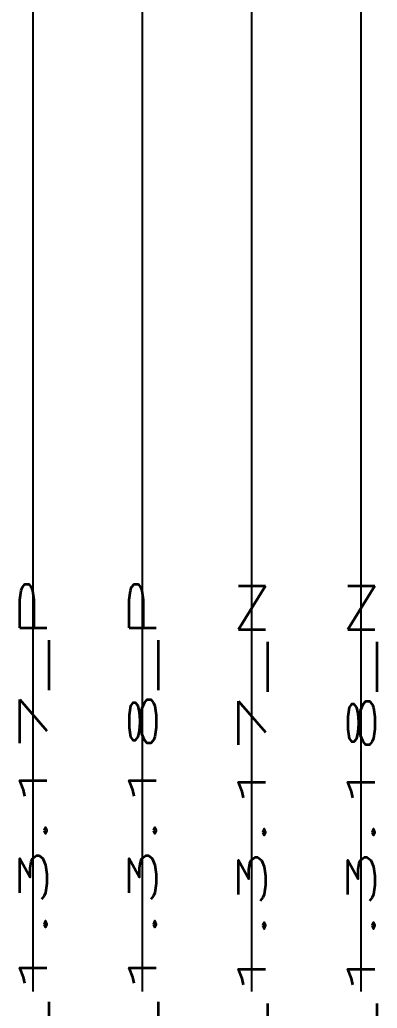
# Model space of a CAD drawing. Header units: inches. Extents: x -58 to 1235, y -506 to 1148.
# Drawn here: x 699 to 719.1, y 836.9 to 892.4 of the extents above; entities that cross this region are included whole.
import ezdxf
from ezdxf.enums import TextEntityAlignment as Align

# ---------------------------------------------------------------- set-up
doc = ezdxf.new("R2010")
doc.units = ezdxf.units.IN
doc.header["$MEASUREMENT"] = 0
for name, color, linetype in [('MISC', 2, 'Continuous'), ('RED_10AWG', 1, 'Continuous'), ('WIRENO', 70, 'Continuous')]:
    doc.layers.add(name, color=color, linetype=linetype)
doc.styles.add('WD', font='romans.shx')

# ---------------------------------------------------------------- blocks, each defined once
blk = doc.blocks.new('WD_WNV1')
at = {"style": 'WD', "width": 0.9}
blk.add_attdef('WIRENO', text='', height=0.125, rotation=90, dxfattribs=at).set_placement((0, 0), align=Align.MIDDLE_CENTER)
at = {"style": 'WD', "flags": 1}
for tag, p in [('W01USER', (0.0956, 0.0772)), ('W02USER', (0.0956, 0.0694)), ('W03USER', (0.0956, 0.0616)), ('W04USER', (0.0956, 0.0538)), ('W05USER', (0.0956, 0.046)), ('W06USER', (0.0956, 0.0382)), ('W07USER', (0.0956, 0.0304)), ('W08USER', (0.0956, 0.0226)), ('W09USER', (0.0956, 0.0147)), ('W10USER', (0.0956, 0.0069))]:
    blk.add_attdef(tag, text='', height=0.005, dxfattribs=at).set_placement(p, align=Align.CENTER)
at = {"color": 7, "style": 'WD'}
for tag, p in [('X2_TINY_DOT_DONT_REMOVE', (0, 0.0625)), ('X8_TINY_DOT_DONT_REMOVE', (0, -0.0625))]:
    blk.add_attdef(tag, p, '', height=0.0001, dxfattribs=at)
at = {"style": 'WD', "flags": 1}
for tag, p in [('X2TERM01', (0, 0.0625)), ('X8TERM01', (0, -0.0625))]:
    blk.add_attdef(tag, p, '', height=0.01, dxfattribs=at)

msp = doc.modelspace()

# ---------------------------------------------------------------- linework, layer by layer
at = {"layer": 'RED_10AWG'}
for p, q in [((699.733, 837.786), (699.733, 1034.162)), ((705.873, 837.786), (705.873, 1034.162)), ((712.013, 837.786), (712.013, 1034.162)), ((718.153, 837.786), (718.153, 1034.162))]:
    msp.add_line(p, q, dxfattribs=at)

# ---------------------------------------------------------------- block references
at = {"layer": 'WIRENO'}
ref = msp.add_blockref('WD_WNV1', (699.733, 836.852), dxfattribs=dict(at, xscale=12.10343466955156, yscale=36.31030400865469, zscale=1.210343466955156))
ref.add_attrib('X2_TINY_DOT_DONT_REMOVE', '.', (699.733, 864.863), dxfattribs={"layer": 'MISC', "color": 7, "height": 0.00363, "style": 'WD', "width": 0.333333})
ref.add_attrib('WIRENO', 'SOL-03_1.3.17_P', dxfattribs={"height": 1.51293, "rotation": 90, "style": 'WD', "width": 2.7}).set_placement((699.733, 836.852), align=Align.MIDDLE_CENTER)
ref = msp.add_blockref('WD_WNV1', (705.873, 836.852), dxfattribs=dict(at, xscale=12.10343466955156, yscale=36.31030400865469, zscale=1.210343466955156))
ref.add_attrib('X2_TINY_DOT_DONT_REMOVE', '.', (705.873, 864.863), dxfattribs={"layer": 'MISC', "color": 7, "height": 0.00363, "style": 'WD', "width": 0.333333})
ref.add_attrib('WIRENO', 'SOL-03_1.3.18_P', dxfattribs={"height": 1.51293, "rotation": 90, "style": 'WD', "width": 2.7}).set_placement((705.873, 836.852), align=Align.MIDDLE_CENTER)
ref = msp.add_blockref('WD_WNV1', (712.013, 836.852), dxfattribs=dict(at, xscale=12.10343466955156, yscale=36.31030400865469, zscale=1.210343466955156))
ref.add_attrib('X2_TINY_DOT_DONT_REMOVE', '.', (712.013, 864.863), dxfattribs={"layer": 'MISC', "color": 7, "height": 0.00363, "style": 'WD', "width": 0.333333})
ref.add_attrib('WIRENO', 'SOL-03_1.3.17_N', dxfattribs={"height": 1.51293, "rotation": 90, "style": 'WD', "width": 2.7}).set_placement((712.013, 836.852), align=Align.MIDDLE_CENTER)
ref = msp.add_blockref('WD_WNV1', (718.153, 836.852), dxfattribs=dict(at, xscale=12.10343466955156, yscale=36.31030400865469, zscale=1.210343466955156))
ref.add_attrib('X2_TINY_DOT_DONT_REMOVE', '.', (718.153, 864.863), dxfattribs={"layer": 'MISC', "color": 7, "height": 0.00363, "style": 'WD', "width": 0.333333})
ref.add_attrib('WIRENO', 'SOL-03_1.3.18_N', dxfattribs={"height": 1.51293, "rotation": 90, "style": 'WD', "width": 2.7}).set_placement((718.153, 836.852), align=Align.MIDDLE_CENTER)

doc.saveas('drawing.dxf')
